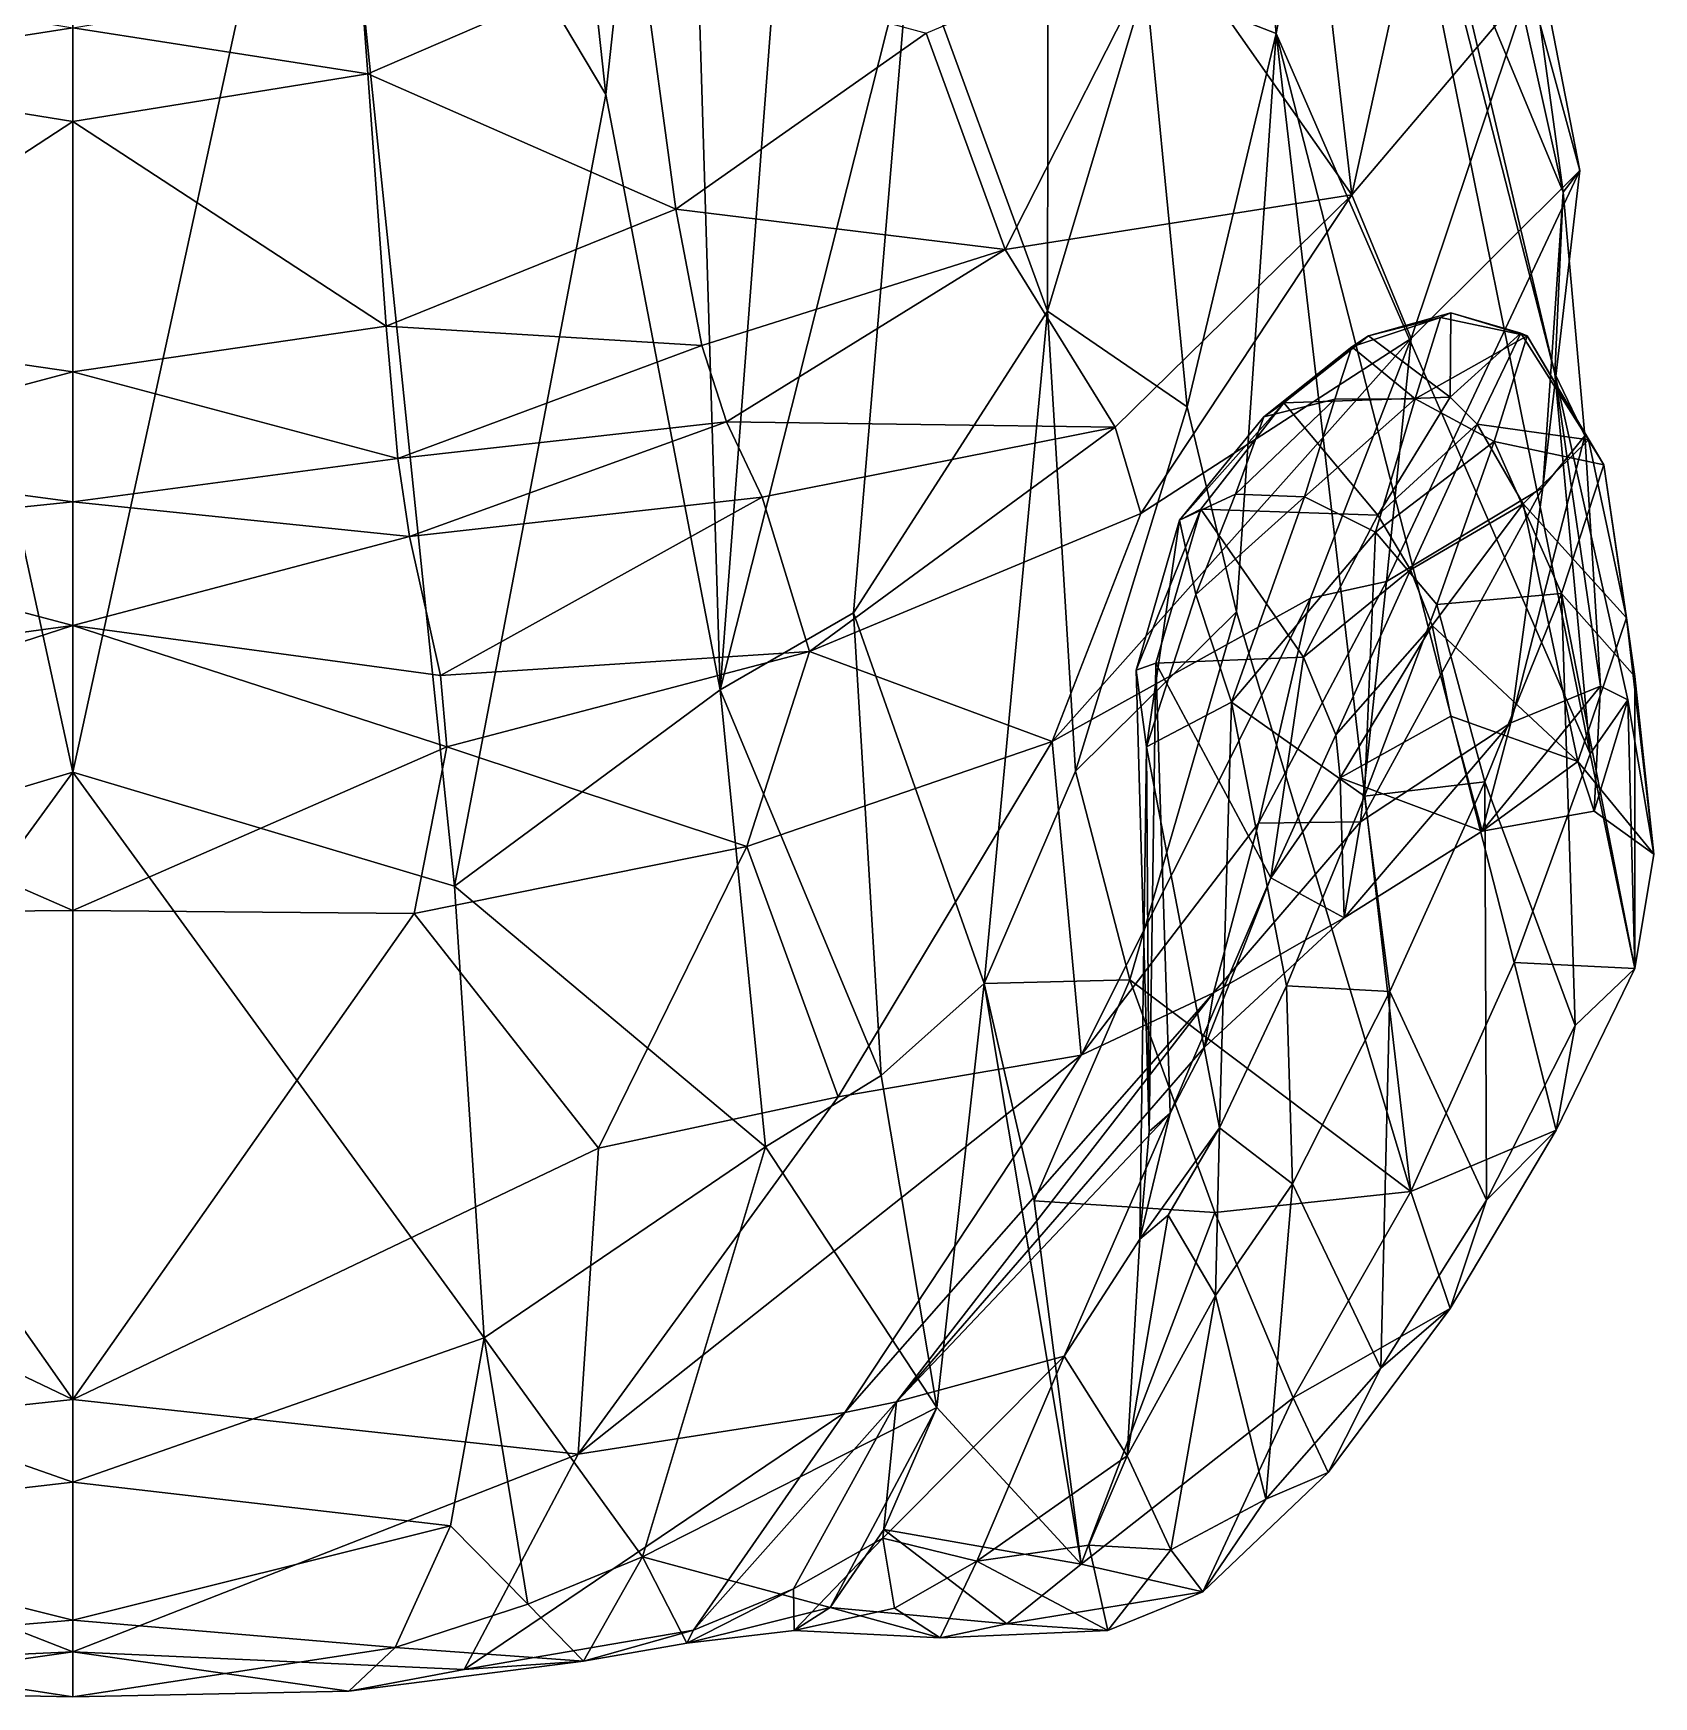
# Model space of a CAD drawing. Extents: x -0.26 to 0.26, y -1.1 to 1.11.
# Drawn here: x -0.0017 to 0.0693, y -1.0955 to -1.0226 of the extents above; entities that cross this region are included whole.
import ezdxf

# ---------------------------------------------------------------- set-up
doc = ezdxf.new("R2010")
doc.units = 0
doc.layers.add('ZEBRA$LWO', color=1, linetype='CONTINUOUS')

msp = doc.modelspace()

# ---------------------------------------------------------------- linework, layer by layer
at = {"layer": 'ZEBRA$LWO'}
for points in [[(0, -1.05499, 1.51761), (0, -0.970589, 1.6118), (-0.011013, -1.00452, 1.56913)], [(0, -0.970589, 1.6118), (0, -1.05499, 1.51761), (0.011013, -1.00452, 1.56913)], [(0.026666, -0.994905, 1.56299), (0.028384, -1.05139, 1.50951), (0.032888, -0.992303, 1.55564)], [(0.028384, -1.05139, 1.50951), (0.036736, -1.01833, 1.52496), (0.032888, -0.992303, 1.55564)], [(0.020376, -0.997736, 1.56823), (0.023367, -1.02528, 1.53803), (0.026666, -0.994905, 1.56299)], [(0.023367, -1.02528, 1.53803), (0.028384, -1.05139, 1.50951), (0.026666, -0.994905, 1.56299)], [(0.020376, -0.997736, 1.56823), (0.011013, -1.00452, 1.56913), (0.023367, -1.02528, 1.53803)], [(0.065351, -1.02957, 1.41863), (0.063146, -1.0135, 1.40544), (0.059351, -1.00263, 1.43466)], [(0.059351, -1.00263, 1.43466), (0.060126, -1.01699, 1.45167), (0.065351, -1.02957, 1.41863)], [(0.051038, -1.0035, 1.50378), (0.047046, -1.02037, 1.5041), (0.052768, -1.0226, 1.4887)], [(0.051038, -1.0035, 1.50378), (0.052768, -1.0226, 1.4887), (0.056352, -1.00382, 1.48151)], [(0.056352, -1.00382, 1.48151), (0.052768, -1.0226, 1.4887), (0.066533, -1.0542, 1.46532)], [(0.056352, -1.00382, 1.48151), (0.06499, -1.03752, 1.45079), (0.060126, -1.01699, 1.45167)], [(0.06499, -1.03752, 1.45079), (0.056352, -1.00382, 1.48151), (0.066533, -1.0542, 1.46532)], [(0, -1.05499, 1.51761), (-0.011013, -1.00452, 1.56913), (-0.016733, -1.05999, 1.50604)], [(0.011013, -1.00452, 1.56913), (0, -1.05499, 1.51761), (0.016733, -1.05999, 1.50604)], [(0.011013, -1.00452, 1.56913), (0.016733, -1.05999, 1.50604), (0.023367, -1.02528, 1.53803)], [(0.042781, -1.0074, 1.519), (0.036736, -1.01833, 1.52496), (0.042742, -1.03478, 1.502)], [(0.042781, -1.0074, 1.519), (0.042742, -1.03478, 1.502), (0.047046, -1.02037, 1.5041)], [(0.053981, -1.01135, 1.36256), (0.056086, -1.02968, 1.35489), (0.047968, -1.01812, 1.34872)], [(0.053981, -1.01135, 1.36256), (0.059194, -1.01549, 1.37367), (0.056086, -1.02968, 1.35489)], [(0.066082, -1.02861, 1.39374), (0.063881, -1.02049, 1.38553), (0.063146, -1.0135, 1.40544)], [(0.063146, -1.0135, 1.40544), (0.065351, -1.02957, 1.41863), (0.066082, -1.02861, 1.39374)], [(0.059194, -1.01549, 1.37367), (0.063881, -1.02049, 1.38553), (0.056086, -1.02968, 1.35489)], [(0.06499, -1.03752, 1.45079), (0.065351, -1.02957, 1.41863), (0.060126, -1.01699, 1.45167)], [(0.047968, -1.01812, 1.34872), (0.040884, -1.03207, 1.3415), (0.037422, -1.02259, 1.34086)], [(0.040884, -1.03207, 1.3415), (0.047968, -1.01812, 1.34872), (0.056086, -1.02968, 1.35489)], [(0.028384, -1.05139, 1.50951), (0.03423, -1.04801, 1.50582), (0.036736, -1.01833, 1.52496)], [(0.03423, -1.04801, 1.50582), (0.042742, -1.03478, 1.502), (0.036736, -1.01833, 1.52496)], [(0.024942, -1.01918, 1.3391), (0.012939, -1.02438, 1.3351), (0.012629, -1.02023, 1.33584)], [(0.024942, -1.01918, 1.3391), (0.026436, -1.03031, 1.33409), (0.012939, -1.02438, 1.3351)], [(0.037422, -1.02259, 1.34086), (0.026436, -1.03031, 1.33409), (0.024942, -1.01918, 1.3391)], [(-0.012939, -1.02438, 1.3351), (-0.012629, -1.02023, 1.33584), (0, -1.02236, 1.33429)], [(0.012629, -1.02023, 1.33584), (0.012939, -1.02438, 1.3351), (0, -1.02236, 1.33429)], [(0.047046, -1.02037, 1.5041), (0.042742, -1.03478, 1.502), (0.048864, -1.03897, 1.48883)], [(0.047046, -1.02037, 1.5041), (0.048864, -1.03897, 1.48883), (0.052768, -1.0226, 1.4887)], [(0.058683, -1.03598, 1.36403), (0.056086, -1.02968, 1.35489), (0.063881, -1.02049, 1.38553)], [(0.063881, -1.02049, 1.38553), (0.066082, -1.02861, 1.39374), (0.058683, -1.03598, 1.36403)], [(0, -1.02646, 1.33346), (-0.012939, -1.02438, 1.3351), (0, -1.02236, 1.33429)], [(0.012939, -1.02438, 1.3351), (0, -1.02646, 1.33346), (0, -1.02236, 1.33429)], [(0.037422, -1.02259, 1.34086), (0.040884, -1.03207, 1.3415), (0.026436, -1.03031, 1.33409)], [(0.048864, -1.03897, 1.48883), (0.051029, -1.04796, 1.48401), (0.052768, -1.0226, 1.4887)], [(0.051029, -1.04796, 1.48401), (0.058676, -1.07339, 1.46933), (0.052768, -1.0226, 1.4887)], [(0.052768, -1.0226, 1.4887), (0.063203, -1.06335, 1.46962), (0.066533, -1.0542, 1.46532)], [(0.052768, -1.0226, 1.4887), (0.058676, -1.07339, 1.46933), (0.063203, -1.06335, 1.46962)], [(-0.013736, -1.03544, 1.32938), (-0.012939, -1.02438, 1.3351), (0, -1.02646, 1.33346)], [(0.012939, -1.02438, 1.3351), (0.013736, -1.03544, 1.32938), (0, -1.02646, 1.33346)], [(0.026436, -1.03031, 1.33409), (0.013736, -1.03544, 1.32938), (0.012939, -1.02438, 1.3351)], [(0.023367, -1.02528, 1.53803), (0.016733, -1.05999, 1.50604), (0.028384, -1.05139, 1.50951)], [(0, -1.03744, 1.32745), (-0.013736, -1.03544, 1.32938), (0, -1.02646, 1.33346)], [(0.013736, -1.03544, 1.32938), (0, -1.03744, 1.32745), (0, -1.02646, 1.33346)], [(0.057603, -1.04664, 1.38897), (0.058683, -1.03598, 1.36403), (0.066082, -1.02861, 1.39374)], [(0.064455, -1.04252, 1.39988), (0.057603, -1.04664, 1.38897), (0.066082, -1.02861, 1.39374)], [(0.064455, -1.04252, 1.39988), (0.066082, -1.02861, 1.39374), (0.065351, -1.02957, 1.41863)], [(0.056086, -1.02968, 1.35489), (0.045704, -1.03987, 1.34763), (0.040884, -1.03207, 1.3415)], [(0.046828, -1.04366, 1.353), (0.045704, -1.03987, 1.34763), (0.056086, -1.02968, 1.35489)], [(0.058683, -1.03598, 1.36403), (0.046828, -1.04366, 1.353), (0.056086, -1.02968, 1.35489)], [(0.066299, -1.04025, 1.4234), (0.064455, -1.04252, 1.39988), (0.065351, -1.02957, 1.41863)], [(0.066299, -1.04025, 1.4234), (0.065351, -1.02957, 1.41863), (0.06499, -1.03752, 1.45079)], [(0.026436, -1.03031, 1.33409), (0.027585, -1.03628, 1.3337), (0.013736, -1.03544, 1.32938)], [(0.040884, -1.03207, 1.3415), (0.027585, -1.03628, 1.3337), (0.026436, -1.03031, 1.33409)], [(0.040884, -1.03207, 1.3415), (0.028669, -1.03964, 1.33571), (0.027585, -1.03628, 1.3337)], [(0.028669, -1.03964, 1.33571), (0.040884, -1.03207, 1.3415), (0.045704, -1.03987, 1.34763)], [(0.039967, -1.06426, 1.48606), (0.042742, -1.03478, 1.502), (0.03423, -1.04801, 1.50582)], [(0.042742, -1.03478, 1.502), (0.039967, -1.06426, 1.48606), (0.043964, -1.05495, 1.48731)], [(0.042742, -1.03478, 1.502), (0.043964, -1.05495, 1.48731), (0.048864, -1.03897, 1.48883)], [(0.05608, -1.03635, 1.45463), (0.059976, -1.03506, 1.45353), (0.058857, -1.03863, 1.4605)], [(0.059976, -1.03506, 1.45353), (0.05608, -1.03635, 1.45463), (0.056817, -1.03587, 1.44954)], [(0.056817, -1.03587, 1.44954), (0.06039, -1.03855, 1.43638), (0.060424, -1.03485, 1.45145)], [(0.056817, -1.03587, 1.44954), (0.060424, -1.03485, 1.45145), (0.059976, -1.03506, 1.45353)], [(0.059976, -1.03506, 1.45353), (0.063775, -1.03587, 1.45325), (0.058857, -1.03863, 1.4605)], [(0.063775, -1.03587, 1.45325), (0.059976, -1.03506, 1.45353), (0.060424, -1.03485, 1.45145)], [(0.060424, -1.03485, 1.45145), (0.06039, -1.03855, 1.43638), (0.063496, -1.03574, 1.44274)], [(0.063775, -1.03587, 1.45325), (0.060424, -1.03485, 1.45145), (0.063496, -1.03574, 1.44274)], [(-0.014256, -1.04124, 1.32921), (-0.013736, -1.03544, 1.32938), (0, -1.03744, 1.32745)], [(0.013736, -1.03544, 1.32938), (0.014256, -1.04124, 1.32921), (0, -1.03744, 1.32745)], [(0.027585, -1.03628, 1.3337), (0.014256, -1.04124, 1.32921), (0.013736, -1.03544, 1.32938)], [(0.06039, -1.03855, 1.43638), (0.061578, -1.03973, 1.43166), (0.063496, -1.03574, 1.44274)], [(0.066461, -1.04043, 1.44288), (0.063496, -1.03574, 1.44274), (0.061578, -1.03973, 1.43166)], [(0.063496, -1.03574, 1.44274), (0.066461, -1.04043, 1.44288), (0.063775, -1.03587, 1.45325)], [(0.014256, -1.04124, 1.32921), (0.027585, -1.03628, 1.3337), (0.028669, -1.03964, 1.33571)], [(0.042943, -1.05365, 1.37002), (0.046828, -1.04366, 1.353), (0.058683, -1.03598, 1.36403)], [(0.058683, -1.03598, 1.36403), (0.054276, -1.04736, 1.37964), (0.042943, -1.05365, 1.37002)], [(0.05222, -1.03941, 1.45548), (0.05608, -1.03635, 1.45463), (0.055339, -1.03864, 1.45895)], [(0.05608, -1.03635, 1.45463), (0.05222, -1.03941, 1.45548), (0.05311, -1.0388, 1.44767)], [(0.056817, -1.03587, 1.44954), (0.05311, -1.0388, 1.44767), (0.06039, -1.03855, 1.43638)], [(0.05311, -1.0388, 1.44767), (0.056817, -1.03587, 1.44954), (0.05608, -1.03635, 1.45463)], [(0.054276, -1.04736, 1.37964), (0.058683, -1.03598, 1.36403), (0.057603, -1.04664, 1.38897)], [(0.058857, -1.03863, 1.4605), (0.055339, -1.03864, 1.45895), (0.05608, -1.03635, 1.45463)], [(0.063775, -1.03587, 1.45325), (0.062325, -1.04049, 1.46193), (0.058857, -1.03863, 1.4605)], [(0.063775, -1.03587, 1.45325), (0.067129, -1.04152, 1.45374), (0.062325, -1.04049, 1.46193)], [(0.066461, -1.04043, 1.44288), (0.067129, -1.04152, 1.45374), (0.063775, -1.03587, 1.45325)], [(0, -1.04314, 1.32738), (-0.014256, -1.04124, 1.32921), (0, -1.03744, 1.32745)], [(0.014256, -1.04124, 1.32921), (0, -1.04314, 1.32738), (0, -1.03744, 1.32745)], [(0.066533, -1.0542, 1.46532), (0.068184, -1.05182, 1.44931), (0.06499, -1.03752, 1.45079)], [(0.066993, -1.05123, 1.42839), (0.066299, -1.04025, 1.4234), (0.06499, -1.03752, 1.45079)], [(0.068184, -1.05182, 1.44931), (0.066993, -1.05123, 1.42839), (0.06499, -1.03752, 1.45079)], [(0.055339, -1.03864, 1.45895), (0.054006, -1.04292, 1.46277), (0.050978, -1.04281, 1.45906)], [(0.055339, -1.03864, 1.45895), (0.050978, -1.04281, 1.45906), (0.05222, -1.03941, 1.45548)], [(0.05311, -1.0388, 1.44767), (0.057224, -1.04373, 1.42908), (0.06039, -1.03855, 1.43638)], [(0.058857, -1.03863, 1.4605), (0.057115, -1.04447, 1.46583), (0.054006, -1.04292, 1.46277)], [(0.055339, -1.03864, 1.45895), (0.058857, -1.03863, 1.4605), (0.054006, -1.04292, 1.46277)], [(0.058857, -1.03863, 1.4605), (0.062325, -1.04049, 1.46193), (0.057115, -1.04447, 1.46583)], [(0.06039, -1.03855, 1.43638), (0.057224, -1.04373, 1.42908), (0.061578, -1.03973, 1.43166)], [(0.048864, -1.03897, 1.48883), (0.043964, -1.05495, 1.48731), (0.051029, -1.04796, 1.48401)], [(0.048526, -1.04395, 1.45499), (0.04946, -1.04347, 1.44601), (0.05311, -1.0388, 1.44767)], [(0.05222, -1.03941, 1.45548), (0.048526, -1.04395, 1.45499), (0.05311, -1.0388, 1.44767)], [(0.048526, -1.04395, 1.45499), (0.05222, -1.03941, 1.45548), (0.050978, -1.04281, 1.45906)], [(0.05311, -1.0388, 1.44767), (0.04946, -1.04347, 1.44601), (0.057224, -1.04373, 1.42908)], [(0.028669, -1.03964, 1.33571), (0.014759, -1.04466, 1.3322), (0.014256, -1.04124, 1.32921)], [(0.014759, -1.04466, 1.3322), (0.028669, -1.03964, 1.33571), (0.030222, -1.04294, 1.33955)], [(0.045704, -1.03987, 1.34763), (0.030222, -1.04294, 1.33955), (0.028669, -1.03964, 1.33571)], [(0.045704, -1.03987, 1.34763), (0.032303, -1.0497, 1.35162), (0.030222, -1.04294, 1.33955)], [(0.046828, -1.04366, 1.353), (0.032303, -1.0497, 1.35162), (0.045704, -1.03987, 1.34763)], [(0.057224, -1.04373, 1.42908), (0.05866, -1.04612, 1.42239), (0.061578, -1.03973, 1.43166)], [(0.063598, -1.04323, 1.43084), (0.061578, -1.03973, 1.43166), (0.05866, -1.04612, 1.42239)], [(0.061578, -1.03973, 1.43166), (0.063598, -1.04323, 1.43084), (0.066461, -1.04043, 1.44288)], [(0.062325, -1.04049, 1.46193), (0.059807, -1.04765, 1.46794), (0.057115, -1.04447, 1.46583)], [(0.062325, -1.04049, 1.46193), (0.065284, -1.04716, 1.46249), (0.059807, -1.04765, 1.46794)], [(0.067129, -1.04152, 1.45374), (0.065284, -1.04716, 1.46249), (0.062325, -1.04049, 1.46193)], [(0.063054, -1.05283, 1.40845), (0.064455, -1.04252, 1.39988), (0.066299, -1.04025, 1.4234)], [(0.066993, -1.05123, 1.42839), (0.063054, -1.05283, 1.40845), (0.066299, -1.04025, 1.4234)], [(0.068134, -1.04823, 1.44378), (0.066461, -1.04043, 1.44288), (0.063598, -1.04323, 1.43084)], [(0.066461, -1.04043, 1.44288), (0.068134, -1.04823, 1.44378), (0.067129, -1.04152, 1.45374)], [(-0.014256, -1.04124, 1.32921), (0, -1.04314, 1.32738), (-0.014759, -1.04466, 1.3322)], [(0, -1.04314, 1.32738), (0.014256, -1.04124, 1.32921), (0.014759, -1.04466, 1.3322)], [(0.067129, -1.04152, 1.45374), (0.068499, -1.0508, 1.45437), (0.065284, -1.04716, 1.46249)], [(0.068134, -1.04823, 1.44378), (0.068499, -1.0508, 1.45437), (0.067129, -1.04152, 1.45374)], [(0.030222, -1.04294, 1.33955), (0.01613, -1.05076, 1.34496), (0.014759, -1.04466, 1.3322)], [(0.032303, -1.0497, 1.35162), (0.01613, -1.05076, 1.34496), (0.030222, -1.04294, 1.33955)], [(0.048526, -1.04395, 1.45499), (0.050978, -1.04281, 1.45906), (0.04925, -1.04721, 1.46105)], [(0.050978, -1.04281, 1.45906), (0.054006, -1.04292, 1.46277), (0.04925, -1.04721, 1.46105)], [(0.054006, -1.04292, 1.46277), (0.050812, -1.05193, 1.46555), (0.04925, -1.04721, 1.46105)], [(0.054006, -1.04292, 1.46277), (0.057115, -1.04447, 1.46583), (0.050812, -1.05193, 1.46555)], [(0.056464, -1.05718, 1.39772), (0.057603, -1.04664, 1.38897), (0.064455, -1.04252, 1.39988)], [(0.063054, -1.05283, 1.40845), (0.056464, -1.05718, 1.39772), (0.064455, -1.04252, 1.39988)], [(0, -1.04856, 1.33418), (-0.014759, -1.04466, 1.3322), (0, -1.04314, 1.32738)], [(0.014759, -1.04466, 1.3322), (0, -1.04856, 1.33418), (0, -1.04314, 1.32738)], [(0.046828, -1.04366, 1.353), (0.042943, -1.05365, 1.37002), (0.032303, -1.0497, 1.35162)], [(0.04663, -1.05052, 1.45159), (0.047484, -1.05022, 1.44371), (0.04946, -1.04347, 1.44601)], [(0.04946, -1.04347, 1.44601), (0.048526, -1.04395, 1.45499), (0.04663, -1.05052, 1.45159)], [(0.05396, -1.04995, 1.42527), (0.04946, -1.04347, 1.44601), (0.047484, -1.05022, 1.44371)], [(0.04946, -1.04347, 1.44601), (0.05396, -1.04995, 1.42527), (0.057224, -1.04373, 1.42908)], [(0.057224, -1.04373, 1.42908), (0.05396, -1.04995, 1.42527), (0.05866, -1.04612, 1.42239)], [(0.05866, -1.04612, 1.42239), (0.059611, -1.04856, 1.42051), (0.063598, -1.04323, 1.43084)], [(0.065995, -1.05453, 1.43106), (0.063598, -1.04323, 1.43084), (0.059611, -1.04856, 1.42051)], [(0.063598, -1.04323, 1.43084), (0.065995, -1.05453, 1.43106), (0.068134, -1.04823, 1.44378)], [(0.04663, -1.05052, 1.45159), (0.048526, -1.04395, 1.45499), (0.047087, -1.05389, 1.45692)], [(0.048526, -1.04395, 1.45499), (0.04925, -1.04721, 1.46105), (0.047087, -1.05389, 1.45692)], [(0.057115, -1.04447, 1.46583), (0.056635, -1.05605, 1.47078), (0.050812, -1.05193, 1.46555)], [(0.057115, -1.04447, 1.46583), (0.059807, -1.04765, 1.46794), (0.056635, -1.05605, 1.47078)], [(0, -1.04856, 1.33418), (-0.01613, -1.05076, 1.34496), (-0.014759, -1.04466, 1.3322)], [(0.01613, -1.05076, 1.34496), (0, -1.04856, 1.33418), (0.014759, -1.04466, 1.3322)], [(0.05199, -1.05724, 1.39144), (0.057603, -1.04664, 1.38897), (0.056464, -1.05718, 1.39772)], [(0.05199, -1.05724, 1.39144), (0.054276, -1.04736, 1.37964), (0.057603, -1.04664, 1.38897)], [(0.05396, -1.04995, 1.42527), (0.055383, -1.05336, 1.41766), (0.05866, -1.04612, 1.42239)], [(0.059611, -1.04856, 1.42051), (0.05866, -1.04612, 1.42239), (0.055383, -1.05336, 1.41766)], [(0.054276, -1.04736, 1.37964), (0.044217, -1.06741, 1.39343), (0.042943, -1.05365, 1.37002)], [(0.044217, -1.06741, 1.39343), (0.054276, -1.04736, 1.37964), (0.05199, -1.05724, 1.39144)], [(0.047087, -1.05389, 1.45692), (0.04925, -1.04721, 1.46105), (0.050812, -1.05193, 1.46555)], [(0.065284, -1.04716, 1.46249), (0.061917, -1.05542, 1.46801), (0.059807, -1.04765, 1.46794)], [(0.065284, -1.04716, 1.46249), (0.065884, -1.06611, 1.46121), (0.061917, -1.05542, 1.46801)], [(0.06849, -1.0636, 1.45904), (0.065884, -1.06611, 1.46121), (0.065284, -1.04716, 1.46249)], [(0.068499, -1.0508, 1.45437), (0.06849, -1.0636, 1.45904), (0.065284, -1.04716, 1.46249)], [(0.035451, -1.0683, 1.48594), (0.03423, -1.04801, 1.50582), (0.028384, -1.05139, 1.50951)], [(0.03423, -1.04801, 1.50582), (0.035451, -1.0683, 1.48594), (0.039967, -1.06426, 1.48606)], [(0.043964, -1.05495, 1.48731), (0.046354, -1.06411, 1.48048), (0.051029, -1.04796, 1.48401)], [(0.051029, -1.04796, 1.48401), (0.046354, -1.06411, 1.48048), (0.058676, -1.07339, 1.46933)], [(0.059807, -1.04765, 1.46794), (0.061917, -1.05542, 1.46801), (0.056635, -1.05605, 1.47078)], [(-0.01613, -1.05076, 1.34496), (0, -1.04856, 1.33418), (-0.016408, -1.05389, 1.35428)], [(0, -1.06106, 1.36934), (-0.016408, -1.05389, 1.35428), (0, -1.04856, 1.33418)], [(0, -1.04856, 1.33418), (0.01613, -1.05076, 1.34496), (0.016408, -1.05389, 1.35428)], [(0.016408, -1.05389, 1.35428), (0, -1.06106, 1.36934), (0, -1.04856, 1.33418)], [(0.055383, -1.05336, 1.41766), (0.055568, -1.05525, 1.41523), (0.059611, -1.04856, 1.42051)], [(0.060422, -1.05254, 1.419), (0.059611, -1.04856, 1.42051), (0.055568, -1.05525, 1.41523)], [(0.059611, -1.04856, 1.42051), (0.060422, -1.05254, 1.419), (0.065995, -1.05453, 1.43106)], [(0.065995, -1.05453, 1.43106), (0.069322, -1.05859, 1.44767), (0.068134, -1.04823, 1.44378)], [(0.068134, -1.04823, 1.44378), (0.069322, -1.05859, 1.44767), (0.068499, -1.0508, 1.45437)], [(0.032303, -1.0497, 1.35162), (0.016408, -1.05389, 1.35428), (0.01613, -1.05076, 1.34496)], [(0.032303, -1.0497, 1.35162), (0.029559, -1.05825, 1.36824), (0.016408, -1.05389, 1.35428)], [(0.042943, -1.05365, 1.37002), (0.029559, -1.05825, 1.36824), (0.032303, -1.0497, 1.35162)], [(0.047484, -1.05022, 1.44371), (0.04663, -1.05052, 1.45159), (0.047203, -1.07076, 1.44351)], [(0.047203, -1.07076, 1.44351), (0.048114, -1.06995, 1.42764), (0.047484, -1.05022, 1.44371)], [(0.047484, -1.05022, 1.44371), (0.052529, -1.05963, 1.41802), (0.05396, -1.04995, 1.42527)], [(0.052529, -1.05963, 1.41802), (0.047484, -1.05022, 1.44371), (0.048114, -1.06995, 1.42764)], [(0.055383, -1.05336, 1.41766), (0.05396, -1.04995, 1.42527), (0.052529, -1.05963, 1.41802)], [(0.04663, -1.05052, 1.45159), (0.047087, -1.05389, 1.45692), (0.047203, -1.07076, 1.44351)], [(0.069322, -1.05859, 1.44767), (0.06849, -1.0636, 1.45904), (0.068499, -1.0508, 1.45437)], [(0.028384, -1.05139, 1.50951), (0.016733, -1.05999, 1.50604), (0.030373, -1.07142, 1.48544)], [(0.028384, -1.05139, 1.50951), (0.030373, -1.07142, 1.48544), (0.035451, -1.0683, 1.48594)], [(0.061795, -1.05759, 1.41614), (0.063054, -1.05283, 1.40845), (0.066993, -1.05123, 1.42839)], [(0.066705, -1.05671, 1.43157), (0.061795, -1.05759, 1.41614), (0.066993, -1.05123, 1.42839)], [(0.068184, -1.05182, 1.44931), (0.066533, -1.0542, 1.46532), (0.06849, -1.0636, 1.45904)], [(0.066705, -1.05671, 1.43157), (0.066993, -1.05123, 1.42839), (0.068184, -1.05182, 1.44931)], [(0.069322, -1.05859, 1.44767), (0.066705, -1.05671, 1.43157), (0.068184, -1.05182, 1.44931)], [(0.06849, -1.0636, 1.45904), (0.069322, -1.05859, 1.44767), (0.068184, -1.05182, 1.44931)], [(0.050812, -1.05193, 1.46555), (0.050286, -1.07059, 1.46501), (0.047087, -1.05389, 1.45692)], [(0.050286, -1.07059, 1.46501), (0.050812, -1.05193, 1.46555), (0.053221, -1.06437, 1.46999)], [(0.056635, -1.05605, 1.47078), (0.053221, -1.06437, 1.46999), (0.050812, -1.05193, 1.46555)], [(0.061795, -1.05759, 1.41614), (0.060422, -1.05254, 1.419), (0.055568, -1.05525, 1.41523)], [(0.060422, -1.05254, 1.419), (0.061795, -1.05759, 1.41614), (0.065995, -1.05453, 1.43106)], [(0.055746, -1.06138, 1.40782), (0.056464, -1.05718, 1.39772), (0.063054, -1.05283, 1.40845)], [(0.061795, -1.05759, 1.41614), (0.055746, -1.06138, 1.40782), (0.063054, -1.05283, 1.40845)], [(-0.014963, -1.0612, 1.37004), (-0.016408, -1.05389, 1.35428), (0, -1.06106, 1.36934)], [(0.016408, -1.05389, 1.35428), (0.014963, -1.0612, 1.37004), (0, -1.06106, 1.36934)], [(0.029559, -1.05825, 1.36824), (0.014963, -1.0612, 1.37004), (0.016408, -1.05389, 1.35428)], [(0.042943, -1.05365, 1.37002), (0.033561, -1.06924, 1.38514), (0.029559, -1.05825, 1.36824)], [(0.044217, -1.06741, 1.39343), (0.033561, -1.06924, 1.38514), (0.042943, -1.05365, 1.37002)], [(0.047087, -1.05389, 1.45692), (0.050286, -1.07059, 1.46501), (0.046787, -1.07548, 1.44604)], [(0.047203, -1.07076, 1.44351), (0.047087, -1.05389, 1.45692), (0.046787, -1.07548, 1.44604)], [(0.055568, -1.05525, 1.41523), (0.055383, -1.05336, 1.41766), (0.052529, -1.05963, 1.41802)], [(0.066705, -1.05671, 1.43157), (0.065995, -1.05453, 1.43106), (0.061795, -1.05759, 1.41614)], [(0.066533, -1.0542, 1.46532), (0.063203, -1.06335, 1.46962), (0.06849, -1.0636, 1.45904)], [(0.065995, -1.05453, 1.43106), (0.066705, -1.05671, 1.43157), (0.069322, -1.05859, 1.44767)], [(0, -1.08613, 1.47652), (0, -1.05499, 1.51761), (-0.018033, -1.0798, 1.48054)], [(0, -1.05499, 1.51761), (-0.016733, -1.05999, 1.50604), (-0.018033, -1.0798, 1.48054)], [(0, -1.05499, 1.51761), (0, -1.08613, 1.47652), (0.018033, -1.0798, 1.48054)], [(0.016733, -1.05999, 1.50604), (0, -1.05499, 1.51761), (0.018033, -1.0798, 1.48054)], [(0.043964, -1.05495, 1.48731), (0.039967, -1.06426, 1.48606), (0.046354, -1.06411, 1.48048)], [(0.055746, -1.06138, 1.40782), (0.055568, -1.05525, 1.41523), (0.052529, -1.05963, 1.41802)], [(0.055568, -1.05525, 1.41523), (0.055746, -1.06138, 1.40782), (0.061795, -1.05759, 1.41614)], [(0.061917, -1.05542, 1.46801), (0.057745, -1.06461, 1.4701), (0.056635, -1.05605, 1.47078)], [(0.061917, -1.05542, 1.46801), (0.061991, -1.07376, 1.46356), (0.057745, -1.06461, 1.4701)], [(0.065884, -1.06611, 1.46121), (0.061991, -1.07376, 1.46356), (0.061917, -1.05542, 1.46801)], [(0.056635, -1.05605, 1.47078), (0.057745, -1.06461, 1.4701), (0.053221, -1.06437, 1.46999)], [(0.050024, -1.06468, 1.40011), (0.044217, -1.06741, 1.39343), (0.05199, -1.05724, 1.39144)], [(0.050024, -1.06468, 1.40011), (0.056464, -1.05718, 1.39772), (0.055746, -1.06138, 1.40782)], [(0.050024, -1.06468, 1.40011), (0.05199, -1.05724, 1.39144), (0.056464, -1.05718, 1.39772)], [(0.029559, -1.05825, 1.36824), (0.023046, -1.07149, 1.3831), (0.014963, -1.0612, 1.37004)], [(0.033561, -1.06924, 1.38514), (0.023046, -1.07149, 1.3831), (0.029559, -1.05825, 1.36824)], [(0.049629, -1.06706, 1.40898), (0.052529, -1.05963, 1.41802), (0.048114, -1.06995, 1.42764)], [(0.052529, -1.05963, 1.41802), (0.049629, -1.06706, 1.40898), (0.055746, -1.06138, 1.40782)], [(0.016733, -1.05999, 1.50604), (0.018033, -1.0798, 1.48054), (0.030373, -1.07142, 1.48544)], [(0, -1.08251, 1.39397), (-0.023046, -1.07149, 1.3831), (-0.014963, -1.0612, 1.37004)], [(0, -1.08251, 1.39397), (-0.014963, -1.0612, 1.37004), (0, -1.06106, 1.36934)], [(0.014963, -1.0612, 1.37004), (0, -1.08251, 1.39397), (0, -1.06106, 1.36934)], [(0.023046, -1.07149, 1.3831), (0, -1.08251, 1.39397), (0.014963, -1.0612, 1.37004)], [(0.049629, -1.06706, 1.40898), (0.050024, -1.06468, 1.40011), (0.055746, -1.06138, 1.40782)], [(0.063203, -1.06335, 1.46962), (0.058676, -1.07339, 1.46933), (0.065046, -1.0707, 1.46373)], [(0.063203, -1.06335, 1.46962), (0.065046, -1.0707, 1.46373), (0.06849, -1.0636, 1.45904)], [(0.039967, -1.06426, 1.48606), (0.035451, -1.0683, 1.48594), (0.037889, -1.08285, 1.47366)], [(0.037889, -1.08285, 1.47366), (0.04422, -1.08973, 1.46468), (0.039967, -1.06426, 1.48606)], [(0.039967, -1.06426, 1.48606), (0.042154, -1.07379, 1.47773), (0.046354, -1.06411, 1.48048)], [(0.04422, -1.08973, 1.46468), (0.042154, -1.07379, 1.47773), (0.039967, -1.06426, 1.48606)], [(0.046354, -1.06411, 1.48048), (0.042154, -1.07379, 1.47773), (0.050076, -1.0743, 1.47282)], [(0.046354, -1.06411, 1.48048), (0.050076, -1.0743, 1.47282), (0.058676, -1.07339, 1.46933)], [(0.06849, -1.0636, 1.45904), (0.065046, -1.0707, 1.46373), (0.065884, -1.06611, 1.46121)], [(0.033859, -1.08307, 1.41261), (0.044217, -1.06741, 1.39343), (0.050024, -1.06468, 1.40011)], [(0.036125, -1.08261, 1.41767), (0.033859, -1.08307, 1.41261), (0.050024, -1.06468, 1.40011)], [(0.036125, -1.08261, 1.41767), (0.050024, -1.06468, 1.40011), (0.049629, -1.06706, 1.40898)], [(0.050286, -1.07059, 1.46501), (0.053221, -1.06437, 1.46999), (0.053483, -1.07305, 1.46857)], [(0.057745, -1.06461, 1.4701), (0.053483, -1.07305, 1.46857), (0.053221, -1.06437, 1.46999)], [(0.057745, -1.06461, 1.4701), (0.057354, -1.08113, 1.46315), (0.053483, -1.07305, 1.46857)], [(0.061991, -1.07376, 1.46356), (0.057354, -1.08113, 1.46315), (0.057745, -1.06461, 1.4701)], [(0.065884, -1.06611, 1.46121), (0.065046, -1.0707, 1.46373), (0.061991, -1.07376, 1.46356)], [(0.048114, -1.06995, 1.42764), (0.036125, -1.08261, 1.41767), (0.049629, -1.06706, 1.40898)], [(0.022157, -1.08491, 1.40303), (0.033561, -1.06924, 1.38514), (0.044217, -1.06741, 1.39343)], [(0.033859, -1.08307, 1.41261), (0.022157, -1.08491, 1.40303), (0.044217, -1.06741, 1.39343)], [(0.035451, -1.0683, 1.48594), (0.030373, -1.07142, 1.48544), (0.037889, -1.08285, 1.47366)], [(0.033561, -1.06924, 1.38514), (0.022157, -1.08491, 1.40303), (0.023046, -1.07149, 1.3831)], [(0.036125, -1.08261, 1.41767), (0.048114, -1.06995, 1.42764), (0.043473, -1.0806, 1.43607)], [(0.046787, -1.07548, 1.44604), (0.043473, -1.0806, 1.43607), (0.048114, -1.06995, 1.42764)], [(0.047203, -1.07076, 1.44351), (0.046787, -1.07548, 1.44604), (0.048114, -1.06995, 1.42764)], [(0.050286, -1.07059, 1.46501), (0.048032, -1.07442, 1.45645), (0.046787, -1.07548, 1.44604)], [(0.048032, -1.07442, 1.45645), (0.050286, -1.07059, 1.46501), (0.050108, -1.07795, 1.46355)], [(0.053483, -1.07305, 1.46857), (0.050108, -1.07795, 1.46355), (0.050286, -1.07059, 1.46501)], [(0.058676, -1.07339, 1.46933), (0.060391, -1.07851, 1.46482), (0.065046, -1.0707, 1.46373)], [(0.065046, -1.0707, 1.46373), (0.060391, -1.07851, 1.46482), (0.061991, -1.07376, 1.46356)], [(-0.022157, -1.08491, 1.40303), (-0.023046, -1.07149, 1.3831), (0, -1.08251, 1.39397)], [(0.023046, -1.07149, 1.3831), (0.022157, -1.08491, 1.40303), (0, -1.08251, 1.39397)], [(0.030373, -1.07142, 1.48544), (0.018033, -1.0798, 1.48054), (0.024982, -1.0894, 1.45752)], [(0.037889, -1.08285, 1.47366), (0.030373, -1.07142, 1.48544), (0.024982, -1.0894, 1.45752)], [(0.050076, -1.0743, 1.47282), (0.053513, -1.08243, 1.46623), (0.058676, -1.07339, 1.46933)], [(0.050108, -1.07795, 1.46355), (0.053483, -1.07305, 1.46857), (0.052319, -1.08687, 1.4603)], [(0.057354, -1.08113, 1.46315), (0.052319, -1.08687, 1.4603), (0.053483, -1.07305, 1.46857)], [(0.058676, -1.07339, 1.46933), (0.053513, -1.08243, 1.46623), (0.060391, -1.07851, 1.46482)], [(0.042154, -1.07379, 1.47773), (0.04422, -1.08973, 1.46468), (0.050076, -1.0743, 1.47282)], [(0.050076, -1.0743, 1.47282), (0.04422, -1.08973, 1.46468), (0.053513, -1.08243, 1.46623)], [(0.046787, -1.07548, 1.44604), (0.048032, -1.07442, 1.45645), (0.04623, -1.08497, 1.45297)], [(0.050108, -1.07795, 1.46355), (0.04623, -1.08497, 1.45297), (0.048032, -1.07442, 1.45645)], [(0.061991, -1.07376, 1.46356), (0.060391, -1.07851, 1.46482), (0.057354, -1.08113, 1.46315)], [(0.04623, -1.08497, 1.45297), (0.043473, -1.0806, 1.43607), (0.046787, -1.07548, 1.44604)], [(0.04623, -1.08497, 1.45297), (0.050108, -1.07795, 1.46355), (0.048143, -1.0891, 1.45623)], [(0.052319, -1.08687, 1.4603), (0.048143, -1.0891, 1.45623), (0.050108, -1.07795, 1.46355)], [(0.053513, -1.08243, 1.46623), (0.055049, -1.08571, 1.4631), (0.060391, -1.07851, 1.46482)], [(0.060391, -1.07851, 1.46482), (0.055049, -1.08571, 1.4631), (0.057354, -1.08113, 1.46315)], [(0, -1.08613, 1.47652), (-0.018033, -1.0798, 1.48054), (-0.016566, -1.08804, 1.46571)], [(0.018033, -1.0798, 1.48054), (0, -1.08613, 1.47652), (0.016566, -1.08804, 1.46571)], [(0.018033, -1.0798, 1.48054), (0.016566, -1.08804, 1.46571), (0.019946, -1.09148, 1.45473)], [(0.018033, -1.0798, 1.48054), (0.019946, -1.09148, 1.45473), (0.024982, -1.0894, 1.45752)], [(0.035516, -1.08858, 1.43607), (0.036125, -1.08261, 1.41767), (0.043473, -1.0806, 1.43607)], [(0.039636, -1.08959, 1.44407), (0.035516, -1.08858, 1.43607), (0.043473, -1.0806, 1.43607)], [(0.04623, -1.08497, 1.45297), (0.039636, -1.08959, 1.44407), (0.043473, -1.0806, 1.43607)], [(0.057354, -1.08113, 1.46315), (0.055049, -1.08571, 1.4631), (0.052319, -1.08687, 1.4603)], [(0.04422, -1.08973, 1.46468), (0.049544, -1.09094, 1.45938), (0.053513, -1.08243, 1.46623)], [(0.053513, -1.08243, 1.46623), (0.049544, -1.09094, 1.45938), (0.055049, -1.08571, 1.4631)], [(0, -1.08251, 1.39397), (0, -1.09357, 1.41911), (-0.022157, -1.08491, 1.40303)], [(0, -1.09357, 1.41911), (0, -1.08251, 1.39397), (0.022157, -1.08491, 1.40303)], [(0.01716, -1.09435, 1.42649), (0.022157, -1.08491, 1.40303), (0.033859, -1.08307, 1.41261)], [(0.027224, -1.09262, 1.43256), (0.01716, -1.09435, 1.42649), (0.033859, -1.08307, 1.41261)], [(0.024982, -1.0894, 1.45752), (0.033213, -1.09162, 1.45473), (0.037889, -1.08285, 1.47366)], [(0.027224, -1.09262, 1.43256), (0.033859, -1.08307, 1.41261), (0.036125, -1.08261, 1.41767)], [(0.031607, -1.09081, 1.43456), (0.027224, -1.09262, 1.43256), (0.036125, -1.08261, 1.41767)], [(0.035516, -1.08858, 1.43607), (0.031607, -1.09081, 1.43456), (0.036125, -1.08261, 1.41767)], [(0.035559, -1.0882, 1.46437), (0.037889, -1.08285, 1.47366), (0.033213, -1.09162, 1.45473)], [(0.04422, -1.08973, 1.46468), (0.037889, -1.08285, 1.47366), (0.035559, -1.0882, 1.46437)], [(-0.01716, -1.09435, 1.42649), (-0.022157, -1.08491, 1.40303), (0, -1.09357, 1.41911)], [(0.022157, -1.08491, 1.40303), (0.01716, -1.09435, 1.42649), (0, -1.09357, 1.41911)], [(0.044556, -1.08889, 1.45078), (0.039636, -1.08959, 1.44407), (0.04623, -1.08497, 1.45297)], [(0.048143, -1.0891, 1.45623), (0.044556, -1.08889, 1.45078), (0.04623, -1.08497, 1.45297)], [(0, -1.09218, 1.46266), (0, -1.08613, 1.47652), (-0.016566, -1.08804, 1.46571)], [(0, -1.08613, 1.47652), (0, -1.09218, 1.46266), (0.016566, -1.08804, 1.46571)], [(0.055049, -1.08571, 1.4631), (0.049544, -1.09094, 1.45938), (0.052319, -1.08687, 1.4603)], [(0.048143, -1.0891, 1.45623), (0.052319, -1.08687, 1.4603), (0.049544, -1.09094, 1.45938)], [(0, -1.09218, 1.46266), (-0.016566, -1.08804, 1.46571), (-0.014131, -1.09338, 1.4508)], [(0.016566, -1.08804, 1.46571), (0, -1.09218, 1.46266), (0.014131, -1.09338, 1.4508)], [(0.016566, -1.08804, 1.46571), (0.014131, -1.09338, 1.4508), (0.019946, -1.09148, 1.45473)], [(0.040963, -1.09235, 1.45859), (0.035559, -1.0882, 1.46437), (0.033213, -1.09162, 1.45473)], [(0.035559, -1.0882, 1.46437), (0.040963, -1.09235, 1.45859), (0.04422, -1.08973, 1.46468)], [(0.031634, -1.09263, 1.44478), (0.031607, -1.09081, 1.43456), (0.035516, -1.08858, 1.43607)], [(0.036031, -1.09165, 1.44433), (0.031634, -1.09263, 1.44478), (0.035516, -1.08858, 1.43607)], [(0.039636, -1.08959, 1.44407), (0.036031, -1.09165, 1.44433), (0.035516, -1.08858, 1.43607)], [(0.044556, -1.08889, 1.45078), (0.045381, -1.09264, 1.45527), (0.039636, -1.08959, 1.44407)], [(0.044556, -1.08889, 1.45078), (0.048143, -1.0891, 1.45623), (0.045381, -1.09264, 1.45527)], [(0.024982, -1.0894, 1.45752), (0.019946, -1.09148, 1.45473), (0.022396, -1.09398, 1.44365)], [(0.024982, -1.0894, 1.45752), (0.022396, -1.09398, 1.44365), (0.026928, -1.09319, 1.44478)], [(0.033213, -1.09162, 1.45473), (0.024982, -1.0894, 1.45752), (0.026928, -1.09319, 1.44478)], [(0.03804, -1.09295, 1.45182), (0.036031, -1.09165, 1.44433), (0.039636, -1.08959, 1.44407)], [(0.045381, -1.09264, 1.45527), (0.03804, -1.09295, 1.45182), (0.039636, -1.08959, 1.44407)], [(0.049544, -1.09094, 1.45938), (0.04422, -1.08973, 1.46468), (0.040963, -1.09235, 1.45859)], [(0.049544, -1.09094, 1.45938), (0.045381, -1.09264, 1.45527), (0.048143, -1.0891, 1.45623)], [(0.026928, -1.09319, 1.44478), (0.027224, -1.09262, 1.43256), (0.031607, -1.09081, 1.43456)], [(0.031634, -1.09263, 1.44478), (0.026928, -1.09319, 1.44478), (0.031607, -1.09081, 1.43456)], [(0.040963, -1.09235, 1.45859), (0.045381, -1.09264, 1.45527), (0.049544, -1.09094, 1.45938)], [(0.019946, -1.09148, 1.45473), (0.014131, -1.09338, 1.4508), (0.022396, -1.09398, 1.44365)], [(0.026928, -1.09319, 1.44478), (0.031634, -1.09263, 1.44478), (0.033213, -1.09162, 1.45473)], [(0.03804, -1.09295, 1.45182), (0.033213, -1.09162, 1.45473), (0.031634, -1.09263, 1.44478)], [(0.031634, -1.09263, 1.44478), (0.036031, -1.09165, 1.44433), (0.03804, -1.09295, 1.45182)], [(0.033213, -1.09162, 1.45473), (0.03804, -1.09295, 1.45182), (0.040963, -1.09235, 1.45859)], [(0, -1.09554, 1.44534), (0, -1.09218, 1.46266), (-0.014131, -1.09338, 1.4508)], [(0, -1.09218, 1.46266), (0, -1.09554, 1.44534), (0.014131, -1.09338, 1.4508)], [(0.022396, -1.09398, 1.44365), (0.01716, -1.09435, 1.42649), (0.027224, -1.09262, 1.43256)], [(0.026928, -1.09319, 1.44478), (0.022396, -1.09398, 1.44365), (0.027224, -1.09262, 1.43256)], [(0.045381, -1.09264, 1.45527), (0.040963, -1.09235, 1.45859), (0.03804, -1.09295, 1.45182)], [(0, -1.09554, 1.44534), (-0.014131, -1.09338, 1.4508), (-0.012099, -1.09529, 1.43604)], [(0.014131, -1.09338, 1.4508), (0, -1.09554, 1.44534), (0.012099, -1.09529, 1.43604)], [(0.014131, -1.09338, 1.4508), (0.012099, -1.09529, 1.43604), (0.022396, -1.09398, 1.44365)], [(0, -1.09357, 1.41911), (-0.012099, -1.09529, 1.43604), (-0.01716, -1.09435, 1.42649)], [(0, -1.09357, 1.41911), (0, -1.09554, 1.44534), (-0.012099, -1.09529, 1.43604)], [(0.012099, -1.09529, 1.43604), (0, -1.09357, 1.41911), (0.01716, -1.09435, 1.42649)], [(0, -1.09554, 1.44534), (0, -1.09357, 1.41911), (0.012099, -1.09529, 1.43604)], [(0.022396, -1.09398, 1.44365), (0.012099, -1.09529, 1.43604), (0.01716, -1.09435, 1.42649)]]:
    msp.add_3dface(points, dxfattribs=at)

doc.saveas('drawing.dxf')
